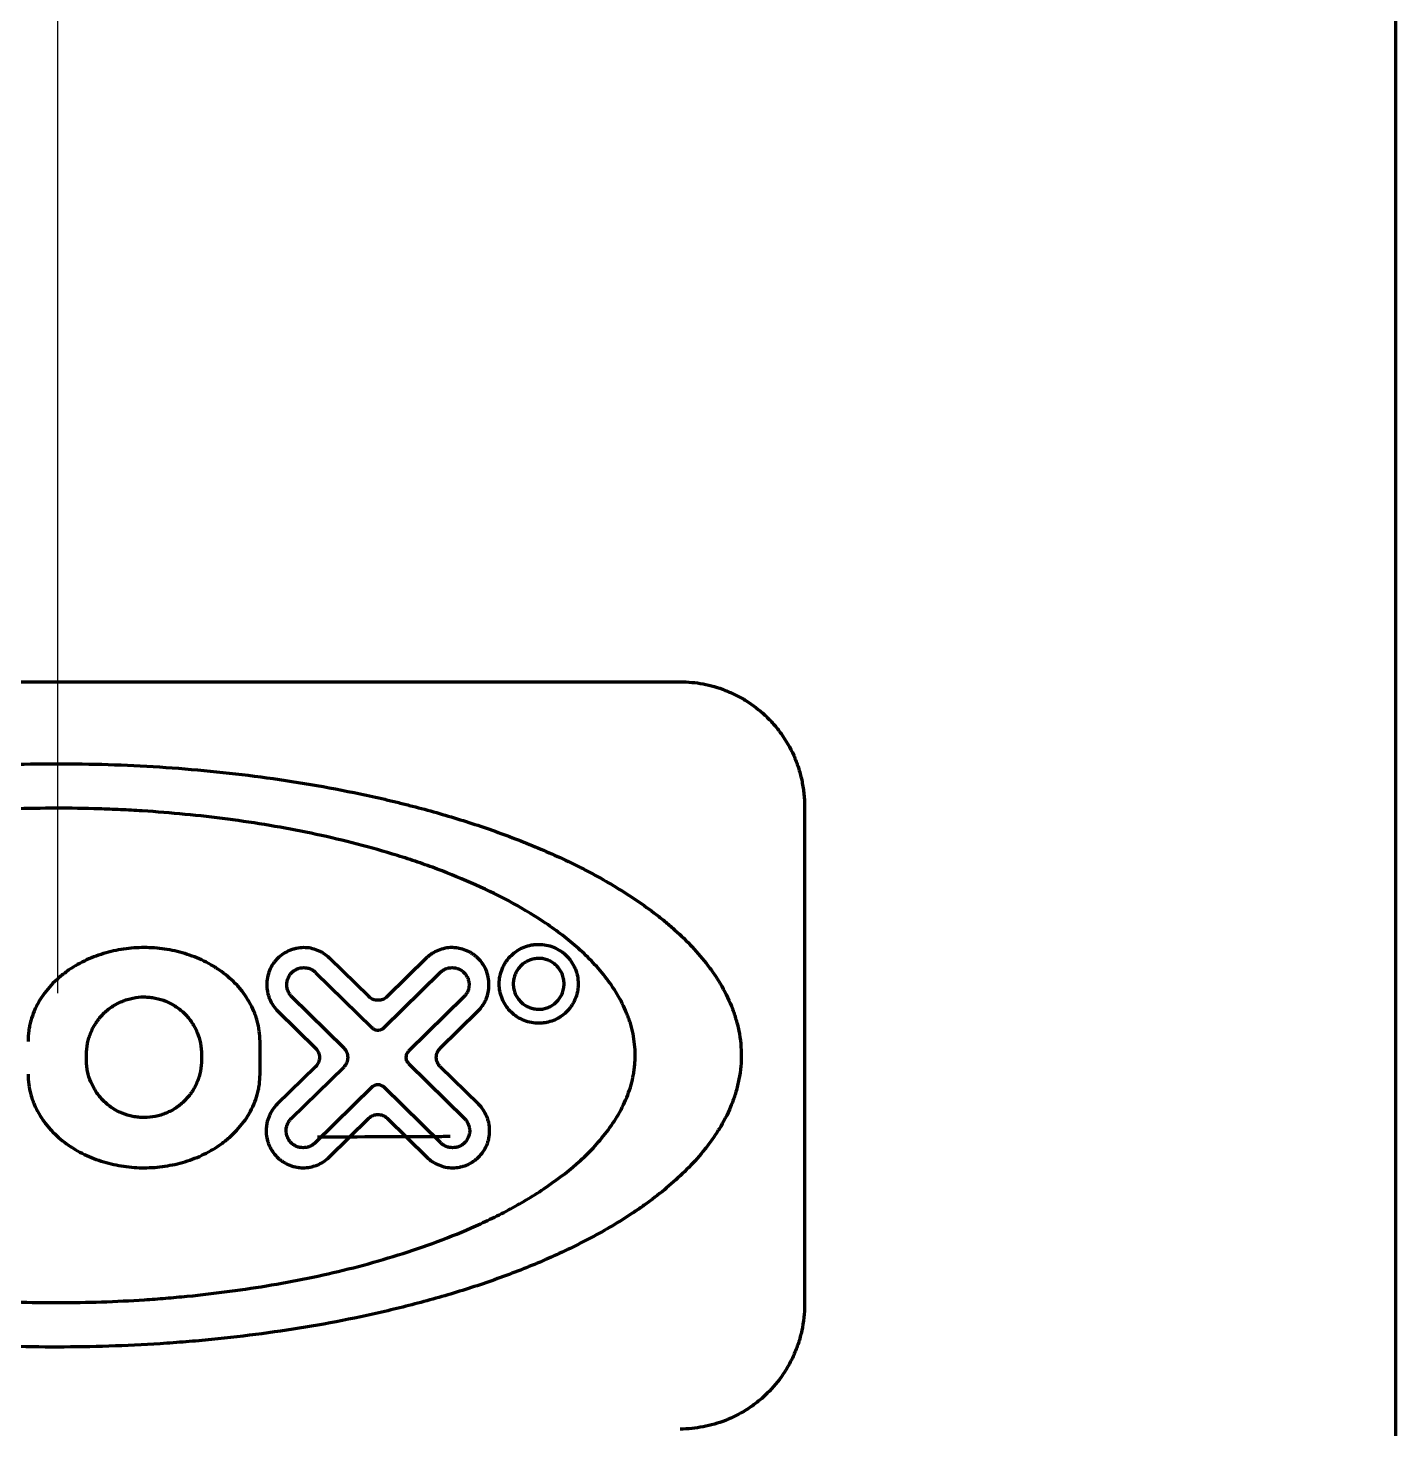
# Model space of a CAD drawing. Header units: inches. Extents: x -2898 to 7248, y 606 to 5598.
# Drawn here: x 2919.71 to 2930.7, y 1687.7 to 1698.95 of the extents above; entities that cross this region are included whole.
import ezdxf

# ---------------------------------------------------------------- set-up
doc = ezdxf.new("R2010")
doc.units = ezdxf.units.IN

# ---------------------------------------------------------------- blocks, each defined once
blk = doc.blocks.new('A$C773D0E90')
at = {"color": 4}
blk.add_line((0, 50), (0, -50), dxfattribs=at)

msp = doc.modelspace()

# ---------------------------------------------------------------- linework, layer by layer
at = {"linetype": 'Continuous', "lineweight": 70}
for p, q in [((2930.697, 1684.704), (2930.697, 1710.204)), ((2914.947, 1693.704), (2924.947, 1693.704)), ((2925.947, 1692.704), (2925.947, 1688.704)), ((2922.447, 1691.177), (2922.133, 1691.485)), ((2922.908, 1691.485), (2922.594, 1691.177)), ((2922.021, 1691.37), (2922.472, 1690.928)), ((2922.57, 1690.928), (2923.021, 1691.37)), ((2922.249, 1690.763), (2921.83, 1691.175)), ((2923.212, 1691.175), (2922.767, 1690.738)), ((2921.717, 1691.06), (2922.02, 1690.763)), ((2923.022, 1690.763), (2923.324, 1691.06)), ((2921.574, 1690.555), (2921.574, 1690.817)), ((2920.18, 1690.668), (2920.18, 1690.711)), ((2921.105, 1690.711), (2921.105, 1690.668)), ((2922.767, 1690.638), (2923.217, 1690.197)), ((2922.02, 1690.613), (2921.712, 1690.312)), ((2921.825, 1690.197), (2922.249, 1690.613)), ((2923.329, 1690.312), (2923.022, 1690.613)), ((2922.472, 1690.449), (2922.016, 1690.002)), ((2923.025, 1690.002), (2922.57, 1690.449)), ((2922.129, 1689.887), (2922.447, 1690.2)), ((2922.594, 1690.2), (2922.913, 1689.887))]:
    msp.add_line(p, q, dxfattribs=at)
for points, knots in [([(2924.947, 1693.704), (2925.01, 1693.704), (2925.072, 1693.699), (2925.193, 1693.676), (2925.253, 1693.659), (2925.325, 1693.63), (2925.339, 1693.624), (2925.368, 1693.612), (2925.382, 1693.605), (2925.425, 1693.584), (2925.452, 1693.568), (2925.532, 1693.518), (2925.582, 1693.479), (2925.653, 1693.414), (2925.676, 1693.39), (2925.719, 1693.341), (2925.74, 1693.315), (2925.798, 1693.234), (2925.832, 1693.176), (2925.867, 1693.097), (2925.874, 1693.081), (2925.886, 1693.049), (2925.892, 1693.033), (2925.908, 1692.983), (2925.926, 1692.916), (2925.937, 1692.847), (2925.943, 1692.794), (2925.945, 1692.776), (2925.947, 1692.74), (2925.947, 1692.722), (2925.947, 1692.704)], [0, 0, 0, 0, 0.125, 0.125, 0.25, 0.25, 0.28125, 0.28125, 0.3125, 0.3125, 0.375, 0.375, 0.5, 0.5, 0.5625, 0.5625, 0.625, 0.625, 0.75, 0.75, 0.78125, 0.78125, 0.8125, 0.8125, 0.875, 0.9375, 0.9375, 0.96875, 0.96875, 1, 1, 1, 1]), ([(2925.439, 1690.694), (2925.439, 1690.729), (2925.438, 1690.765), (2925.431, 1690.834), (2925.421, 1690.903), (2925.404, 1690.969), (2925.384, 1691.035), (2925.373, 1691.068), (2925.335, 1691.163), (2925.304, 1691.223), (2925.253, 1691.31), (2925.235, 1691.338), (2925.197, 1691.393), (2925.177, 1691.419), (2925.116, 1691.497), (2925.073, 1691.546), (2924.984, 1691.64), (2924.937, 1691.684), (2924.864, 1691.748), (2924.839, 1691.769), (2924.789, 1691.81), (2924.763, 1691.83), (2924.686, 1691.889), (2924.633, 1691.926), (2924.472, 1692.034), (2924.361, 1692.1), (2924.217, 1692.177), (2924.189, 1692.192), (2924.131, 1692.222), (2924.102, 1692.236), (2924.014, 1692.279), (2923.955, 1692.306), (2923.776, 1692.385), (2923.655, 1692.433), (2923.409, 1692.524), (2923.284, 1692.566), (2923.031, 1692.643), (2922.871, 1692.688), (2922.708, 1692.729), (2922.642, 1692.745), (2922.61, 1692.753), (2922.511, 1692.776), (2922.445, 1692.79), (2922.115, 1692.86), (2921.848, 1692.905), (2921.311, 1692.976), (2921.04, 1693.003), (2920.493, 1693.038), (2920.217, 1693.047), (2919.661, 1693.046), (2919.385, 1693.037), (2918.838, 1693.001), (2918.567, 1692.975), (2918.03, 1692.902), (2917.763, 1692.857), (2917.433, 1692.787), (2917.367, 1692.772), (2917.236, 1692.741), (2917.17, 1692.725), (2916.976, 1692.675), (2916.848, 1692.639), (2916.595, 1692.561), (2916.471, 1692.519), (2916.226, 1692.428), (2916.105, 1692.38), (2915.868, 1692.274), (2915.751, 1692.218), (2915.609, 1692.141), (2915.58, 1692.125), (2915.524, 1692.093), (2915.496, 1692.076), (2915.412, 1692.026), (2915.358, 1691.992), (2915.251, 1691.919), (2915.198, 1691.882), (2915.096, 1691.803), (2915.046, 1691.763), (2914.95, 1691.677), (2914.903, 1691.632), (2914.835, 1691.56), (2914.813, 1691.536), (2914.77, 1691.486), (2914.749, 1691.461), (2914.688, 1691.382), (2914.651, 1691.327), (2914.601, 1691.241), (2914.585, 1691.211), (2914.562, 1691.165), (2914.555, 1691.149), (2914.541, 1691.118), (2914.535, 1691.102), (2914.504, 1691.022), (2914.484, 1690.956), (2914.459, 1690.818), (2914.454, 1690.749), (2914.456, 1690.644), (2914.459, 1690.609), (2914.466, 1690.557), (2914.469, 1690.54), (2914.475, 1690.505), (2914.478, 1690.488), (2914.498, 1690.404), (2914.52, 1690.339), (2914.555, 1690.261), (2914.562, 1690.245), (2914.577, 1690.214), (2914.584, 1690.199), (2914.608, 1690.155), (2914.625, 1690.126), (2914.678, 1690.041), (2914.717, 1689.988), (2914.769, 1689.924), (2914.779, 1689.911), (2914.801, 1689.886), (2914.812, 1689.874), (2914.845, 1689.837), (2914.868, 1689.814), (2914.936, 1689.745), (2914.984, 1689.701), (2915.081, 1689.617), (2915.132, 1689.578), (2915.234, 1689.501), (2915.287, 1689.465), (2915.447, 1689.359), (2915.558, 1689.294), (2915.702, 1689.219), (2915.731, 1689.204), (2915.789, 1689.175), (2915.818, 1689.16), (2915.905, 1689.118), (2915.964, 1689.092), (2916.142, 1689.014), (2916.262, 1688.967), (2916.506, 1688.878), (2916.629, 1688.837), (2916.879, 1688.761), (2917.005, 1688.726), (2917.26, 1688.661), (2917.389, 1688.631), (2917.65, 1688.576), (2917.781, 1688.551), (2917.981, 1688.517), (2918.081, 1688.501), (2918.182, 1688.487), (2918.25, 1688.477), (2918.284, 1688.472), (2918.589, 1688.432), (2918.86, 1688.406), (2919.405, 1688.371), (2919.677, 1688.362), (2920.224, 1688.363), (2920.498, 1688.371), (2920.842, 1688.394), (2920.911, 1688.399), (2921.048, 1688.41), (2921.116, 1688.416), (2921.32, 1688.436), (2921.455, 1688.452), (2921.857, 1688.505), (2922.122, 1688.55), (2922.513, 1688.633), (2922.642, 1688.663), (2922.899, 1688.729), (2923.026, 1688.764), (2923.216, 1688.822), (2923.279, 1688.842), (2923.404, 1688.884), (2923.466, 1688.906), (2923.651, 1688.974), (2923.771, 1689.022), (2924.008, 1689.126), (2924.124, 1689.182), (2924.35, 1689.303), (2924.461, 1689.368), (2924.595, 1689.457), (2924.621, 1689.475), (2924.674, 1689.512), (2924.7, 1689.531), (2924.778, 1689.589), (2924.828, 1689.63), (2924.925, 1689.714), (2924.972, 1689.758), (2925.063, 1689.851), (2925.106, 1689.899), (2925.167, 1689.977), (2925.187, 1690.003), (2925.226, 1690.057), (2925.244, 1690.085), (2925.296, 1690.17), (2925.327, 1690.229), (2925.36, 1690.308), (2925.366, 1690.323), (2925.378, 1690.356), (2925.384, 1690.372), (2925.399, 1690.421), (2925.408, 1690.454), (2925.43, 1690.555), (2925.438, 1690.624), (2925.439, 1690.694)], [0, 0, 0, 0, 0.003906, 0.003906, 0.007813, 0.011719, 0.011719, 0.015625, 0.015625, 0.023438, 0.023438, 0.027344, 0.027344, 0.03125, 0.03125, 0.039063, 0.039063, 0.046875, 0.046875, 0.050781, 0.050781, 0.054688, 0.054688, 0.0625, 0.0625, 0.078125, 0.078125, 0.082031, 0.082031, 0.085938, 0.085938, 0.09375, 0.09375, 0.109375, 0.109375, 0.125, 0.125, 0.140625, 0.144531, 0.144531, 0.148438, 0.148438, 0.15625, 0.15625, 0.1875, 0.1875, 0.21875, 0.21875, 0.25, 0.25, 0.28125, 0.28125, 0.3125, 0.3125, 0.34375, 0.34375, 0.351563, 0.351563, 0.359375, 0.359375, 0.375, 0.375, 0.390625, 0.390625, 0.40625, 0.40625, 0.421875, 0.421875, 0.425781, 0.425781, 0.429688, 0.429688, 0.4375, 0.4375, 0.445313, 0.445313, 0.453125, 0.453125, 0.460938, 0.460938, 0.464844, 0.464844, 0.46875, 0.46875, 0.476563, 0.476563, 0.480469, 0.480469, 0.482422, 0.482422, 0.484375, 0.484375, 0.492188, 0.492188, 0.5, 0.5, 0.503906, 0.503906, 0.505859, 0.505859, 0.507813, 0.507813, 0.515625, 0.515625, 0.517578, 0.517578, 0.519531, 0.519531, 0.523438, 0.523438, 0.53125, 0.53125, 0.533203, 0.533203, 0.535156, 0.535156, 0.539063, 0.539063, 0.546875, 0.546875, 0.554688, 0.554688, 0.5625, 0.5625, 0.578125, 0.578125, 0.582031, 0.582031, 0.585938, 0.585938, 0.59375, 0.59375, 0.609375, 0.609375, 0.625, 0.625, 0.640625, 0.640625, 0.65625, 0.65625, 0.671875, 0.671875, 0.679688, 0.683594, 0.683594, 0.6875, 0.6875, 0.71875, 0.71875, 0.75, 0.75, 0.78125, 0.78125, 0.789063, 0.789063, 0.796875, 0.796875, 0.8125, 0.8125, 0.84375, 0.84375, 0.859375, 0.859375, 0.875, 0.875, 0.882813, 0.882813, 0.890625, 0.890625, 0.90625, 0.90625, 0.921875, 0.921875, 0.9375, 0.9375, 0.941406, 0.941406, 0.945313, 0.945313, 0.953125, 0.953125, 0.960938, 0.960938, 0.96875, 0.96875, 0.972656, 0.972656, 0.976563, 0.976563, 0.984375, 0.984375, 0.986328, 0.986328, 0.988281, 0.988281, 0.992188, 0.992188, 1, 1, 1, 1]), ([(2924.587, 1690.704), (2924.587, 1690.697), (2924.587, 1690.69), (2924.587, 1690.675), (2924.586, 1690.653), (2924.584, 1690.631), (2924.581, 1690.602), (2924.579, 1690.587), (2924.575, 1690.559), (2924.572, 1690.544), (2924.558, 1690.473), (2924.541, 1690.419), (2924.508, 1690.339), (2924.496, 1690.313), (2924.471, 1690.262), (2924.457, 1690.237), (2924.414, 1690.164), (2924.381, 1690.118), (2924.329, 1690.052), (2924.311, 1690.03), (2924.275, 1689.988), (2924.256, 1689.967), (2924.198, 1689.907), (2924.158, 1689.869), (2924.034, 1689.761), (2923.945, 1689.695), (2923.807, 1689.602), (2923.76, 1689.573), (2923.665, 1689.517), (2923.617, 1689.489), (2923.52, 1689.437), (2923.47, 1689.412), (2923.37, 1689.364), (2923.32, 1689.341), (2923.167, 1689.274), (2923.064, 1689.233), (2922.855, 1689.157), (2922.75, 1689.122), (2922.432, 1689.025), (2922.217, 1688.97), (2921.779, 1688.878), (2921.557, 1688.84), (2921.218, 1688.795), (2921.105, 1688.782), (2920.933, 1688.765), (2920.876, 1688.76), (2920.761, 1688.75), (2920.704, 1688.746), (2920.417, 1688.727), (2920.187, 1688.72), (2919.729, 1688.719), (2919.5, 1688.726), (2919.157, 1688.748), (2918.986, 1688.762), (2918.814, 1688.779), (2918.7, 1688.792), (2918.643, 1688.799), (2918.359, 1688.837), (2918.135, 1688.874), (2917.694, 1688.966), (2917.477, 1689.02), (2917.157, 1689.117), (2917.052, 1689.152), (2916.895, 1689.209), (2916.843, 1689.229), (2916.74, 1689.27), (2916.688, 1689.291), (2916.535, 1689.358), (2916.436, 1689.405), (2916.241, 1689.508), (2916.147, 1689.563), (2916.009, 1689.654), (2915.964, 1689.685), (2915.898, 1689.735), (2915.876, 1689.752), (2915.833, 1689.786), (2915.811, 1689.804), (2915.748, 1689.858), (2915.708, 1689.896), (2915.63, 1689.975), (2915.593, 1690.016), (2915.541, 1690.082), (2915.515, 1690.115), (2915.491, 1690.15), (2915.476, 1690.174), (2915.468, 1690.186), (2915.431, 1690.246), (2915.404, 1690.296), (2915.371, 1690.375), (2915.355, 1690.415), (2915.343, 1690.457), (2915.335, 1690.485), (2915.332, 1690.499), (2915.315, 1690.57), (2915.308, 1690.627), (2915.306, 1690.714), (2915.307, 1690.744), (2915.312, 1690.802), (2915.316, 1690.831), (2915.331, 1690.916), (2915.347, 1690.971), (2915.373, 1691.038), (2915.378, 1691.052), (2915.39, 1691.078), (2915.396, 1691.091), (2915.414, 1691.13), (2915.428, 1691.155), (2915.47, 1691.229), (2915.502, 1691.276), (2915.553, 1691.343), (2915.571, 1691.365), (2915.607, 1691.407), (2915.626, 1691.428), (2915.683, 1691.489), (2915.723, 1691.527), (2915.805, 1691.6), (2915.848, 1691.635), (2915.935, 1691.703), (2915.98, 1691.735), (2916.072, 1691.797), (2916.118, 1691.827), (2916.213, 1691.884), (2916.261, 1691.911), (2916.359, 1691.963), (2916.408, 1691.989), (2916.508, 1692.037), (2916.559, 1692.061), (2916.711, 1692.129), (2916.815, 1692.17), (2917.024, 1692.247), (2917.129, 1692.283), (2917.45, 1692.381), (2917.668, 1692.437), (2918.001, 1692.507), (2918.113, 1692.528), (2918.282, 1692.557), (2918.339, 1692.566), (2918.452, 1692.584), (2918.509, 1692.592), (2918.793, 1692.63), (2919.02, 1692.652), (2919.477, 1692.682), (2919.707, 1692.689), (2920.052, 1692.689), (2920.224, 1692.687), (2920.398, 1692.68), (2920.513, 1692.675), (2920.571, 1692.671), (2920.86, 1692.653), (2921.088, 1692.631), (2921.541, 1692.571), (2921.764, 1692.534), (2922.095, 1692.465), (2922.205, 1692.439), (2922.423, 1692.384), (2922.531, 1692.354), (2922.692, 1692.305), (2922.746, 1692.288), (2922.853, 1692.252), (2922.906, 1692.234), (2923.063, 1692.176), (2923.167, 1692.135), (2923.369, 1692.046), (2923.469, 1691.999), (2923.663, 1691.895), (2923.758, 1691.839), (2923.873, 1691.763), (2923.896, 1691.747), (2923.941, 1691.715), (2923.964, 1691.698), (2924.03, 1691.648), (2924.073, 1691.613), (2924.157, 1691.541), (2924.197, 1691.503), (2924.274, 1691.423), (2924.311, 1691.381), (2924.363, 1691.314), (2924.38, 1691.292), (2924.412, 1691.245), (2924.428, 1691.221), (2924.471, 1691.148), (2924.497, 1691.098), (2924.524, 1691.031), (2924.529, 1691.017), (2924.539, 1690.99), (2924.544, 1690.976), (2924.557, 1690.935), (2924.564, 1690.906), (2924.581, 1690.821), (2924.587, 1690.764), (2924.587, 1690.704)], [0, 0, 0, 0, 0.000977, 0.000977, 0.001953, 0.003906, 0.003906, 0.005859, 0.005859, 0.007812, 0.007812, 0.015625, 0.015625, 0.019531, 0.019531, 0.023437, 0.023437, 0.03125, 0.03125, 0.035156, 0.035156, 0.039062, 0.039062, 0.046875, 0.046875, 0.0625, 0.0625, 0.070312, 0.070312, 0.078125, 0.078125, 0.085937, 0.085937, 0.09375, 0.09375, 0.109375, 0.109375, 0.125, 0.125, 0.15625, 0.15625, 0.1875, 0.1875, 0.203125, 0.203125, 0.210937, 0.210937, 0.21875, 0.21875, 0.25, 0.25, 0.28125, 0.28125, 0.296875, 0.304687, 0.304687, 0.3125, 0.3125, 0.34375, 0.34375, 0.375, 0.375, 0.390625, 0.390625, 0.398437, 0.398437, 0.40625, 0.40625, 0.421875, 0.421875, 0.4375, 0.4375, 0.445312, 0.445312, 0.449219, 0.449219, 0.453125, 0.453125, 0.460937, 0.460937, 0.46875, 0.46875, 0.472656, 0.474609, 0.474609, 0.476562, 0.476562, 0.484375, 0.484375, 0.488281, 0.490234, 0.490234, 0.492187, 0.492187, 0.5, 0.5, 0.503906, 0.503906, 0.507812, 0.507812, 0.515625, 0.515625, 0.517578, 0.517578, 0.519531, 0.519531, 0.523437, 0.523437, 0.53125, 0.53125, 0.535156, 0.535156, 0.539062, 0.539062, 0.546875, 0.546875, 0.554687, 0.554687, 0.5625, 0.5625, 0.570312, 0.570312, 0.578125, 0.578125, 0.585937, 0.585937, 0.59375, 0.59375, 0.609375, 0.609375, 0.625, 0.625, 0.65625, 0.65625, 0.671875, 0.671875, 0.679687, 0.679687, 0.6875, 0.6875, 0.71875, 0.71875, 0.75, 0.75, 0.765625, 0.773437, 0.773437, 0.78125, 0.78125, 0.8125, 0.8125, 0.84375, 0.84375, 0.859375, 0.859375, 0.875, 0.875, 0.882812, 0.882812, 0.890625, 0.890625, 0.90625, 0.90625, 0.921875, 0.921875, 0.9375, 0.9375, 0.941406, 0.941406, 0.945312, 0.945312, 0.953125, 0.953125, 0.960937, 0.960937, 0.96875, 0.96875, 0.972656, 0.972656, 0.976562, 0.976562, 0.984375, 0.984375, 0.986328, 0.986328, 0.988281, 0.988281, 0.992187, 0.992187, 1, 1, 1, 1]), ([(2921.574, 1690.817), (2921.574, 1690.873), (2921.567, 1690.928), (2921.548, 1690.995), (2921.544, 1691.008), (2921.535, 1691.034), (2921.53, 1691.047), (2921.514, 1691.085), (2921.501, 1691.11), (2921.474, 1691.158), (2921.459, 1691.181), (2921.434, 1691.214), (2921.426, 1691.225), (2921.408, 1691.247), (2921.399, 1691.257), (2921.352, 1691.308), (2921.31, 1691.344), (2921.254, 1691.385), (2921.243, 1691.393), (2921.22, 1691.408), (2921.185, 1691.43), (2921.124, 1691.463), (2921.074, 1691.485), (2921.022, 1691.505), (2920.996, 1691.514), (2920.917, 1691.538), (2920.863, 1691.55), (2920.781, 1691.562), (2920.754, 1691.565), (2920.699, 1691.569), (2920.671, 1691.57), (2920.588, 1691.57), (2920.533, 1691.566), (2920.425, 1691.55), (2920.371, 1691.538), (2920.291, 1691.514), (2920.264, 1691.505), (2920.213, 1691.485), (2920.188, 1691.474), (2920.114, 1691.438), (2920.067, 1691.411), (2920.011, 1691.37), (2920, 1691.362), (2919.978, 1691.344), (2919.967, 1691.335), (2919.936, 1691.308), (2919.896, 1691.269), (2919.86, 1691.227), (2919.836, 1691.194), (2919.828, 1691.182), (2919.812, 1691.159), (2919.805, 1691.147), (2919.77, 1691.087), (2919.749, 1691.036), (2919.73, 1690.97), (2919.727, 1690.956), (2919.721, 1690.929), (2919.719, 1690.915), (2919.713, 1690.873), (2919.711, 1690.845), (2919.711, 1690.817)], [0, 0, 0, 0, 0.0625, 0.0625, 0.078125, 0.078125, 0.09375, 0.09375, 0.125, 0.125, 0.15625, 0.15625, 0.171875, 0.171875, 0.1875, 0.1875, 0.25, 0.25, 0.265625, 0.265625, 0.28125, 0.3125, 0.34375, 0.34375, 0.375, 0.375, 0.4375, 0.4375, 0.46875, 0.46875, 0.5, 0.5, 0.5625, 0.5625, 0.625, 0.625, 0.65625, 0.65625, 0.6875, 0.6875, 0.75, 0.75, 0.765625, 0.765625, 0.78125, 0.78125, 0.8125, 0.84375, 0.84375, 0.859375, 0.859375, 0.875, 0.875, 0.9375, 0.9375, 0.953125, 0.953125, 0.96875, 0.96875, 1, 1, 1, 1]), ([(2922.133, 1691.485), (2922.119, 1691.498), (2922.104, 1691.51), (2922.08, 1691.526), (2922.072, 1691.531), (2922.055, 1691.54), (2922.046, 1691.544), (2922.019, 1691.555), (2922.001, 1691.561), (2921.963, 1691.568), (2921.943, 1691.57), (2921.905, 1691.569), (2921.886, 1691.568), (2921.857, 1691.562), (2921.848, 1691.559), (2921.829, 1691.554), (2921.82, 1691.551), (2921.794, 1691.539), (2921.777, 1691.53), (2921.744, 1691.509), (2921.729, 1691.496), (2921.708, 1691.476), (2921.702, 1691.469), (2921.69, 1691.453), (2921.684, 1691.446), (2921.667, 1691.421), (2921.658, 1691.404), (2921.643, 1691.368), (2921.638, 1691.349), (2921.63, 1691.31), (2921.628, 1691.291), (2921.628, 1691.261), (2921.629, 1691.251), (2921.631, 1691.232), (2921.634, 1691.213), (2921.639, 1691.194), (2921.644, 1691.175), (2921.648, 1691.166), (2921.659, 1691.139), (2921.669, 1691.121), (2921.691, 1691.089), (2921.703, 1691.074), (2921.717, 1691.06)], [0, 0, 0, 0, 0.0625, 0.0625, 0.09375, 0.09375, 0.125, 0.125, 0.1875, 0.1875, 0.25, 0.25, 0.3125, 0.3125, 0.34375, 0.34375, 0.375, 0.375, 0.4375, 0.4375, 0.5, 0.5, 0.53125, 0.53125, 0.5625, 0.5625, 0.625, 0.625, 0.6875, 0.6875, 0.75, 0.75, 0.78125, 0.78125, 0.8125, 0.84375, 0.84375, 0.875, 0.875, 0.9375, 0.9375, 1, 1, 1, 1]), ([(2923.324, 1691.06), (2923.338, 1691.074), (2923.351, 1691.089), (2923.367, 1691.113), (2923.372, 1691.121), (2923.382, 1691.139), (2923.386, 1691.148), (2923.398, 1691.175), (2923.404, 1691.194), (2923.409, 1691.223), (2923.411, 1691.233), (2923.413, 1691.253), (2923.413, 1691.263), (2923.413, 1691.293), (2923.411, 1691.312), (2923.403, 1691.352), (2923.397, 1691.37), (2923.386, 1691.398), (2923.382, 1691.407), (2923.372, 1691.424), (2923.367, 1691.432), (2923.35, 1691.457), (2923.338, 1691.471), (2923.317, 1691.492), (2923.31, 1691.498), (2923.295, 1691.51), (2923.279, 1691.522), (2923.263, 1691.531), (2923.246, 1691.54), (2923.237, 1691.544), (2923.21, 1691.555), (2923.192, 1691.56), (2923.164, 1691.566), (2923.155, 1691.567), (2923.136, 1691.569), (2923.126, 1691.57), (2923.097, 1691.57), (2923.079, 1691.568), (2923.041, 1691.561), (2923.023, 1691.555), (2922.987, 1691.541), (2922.97, 1691.532), (2922.946, 1691.516), (2922.938, 1691.51), (2922.923, 1691.498), (2922.915, 1691.491), (2922.908, 1691.485)], [0, 0, 0, 0, 0.0625, 0.0625, 0.09375, 0.09375, 0.125, 0.125, 0.1875, 0.1875, 0.21875, 0.21875, 0.25, 0.25, 0.3125, 0.3125, 0.375, 0.375, 0.40625, 0.40625, 0.4375, 0.4375, 0.5, 0.5, 0.53125, 0.53125, 0.5625, 0.59375, 0.59375, 0.625, 0.625, 0.6875, 0.6875, 0.71875, 0.71875, 0.75, 0.75, 0.8125, 0.8125, 0.875, 0.875, 0.9375, 0.9375, 0.96875, 0.96875, 1, 1, 1, 1]), ([(2923.495, 1691.279), (2923.495, 1691.257), (2923.497, 1691.236), (2923.504, 1691.205), (2923.507, 1691.194), (2923.513, 1691.174), (2923.517, 1691.164), (2923.529, 1691.134), (2923.54, 1691.116), (2923.558, 1691.09), (2923.564, 1691.081), (2923.578, 1691.065), (2923.592, 1691.05), (2923.608, 1691.037), (2923.624, 1691.024), (2923.632, 1691.018), (2923.658, 1691.001), (2923.677, 1690.992), (2923.714, 1690.977), (2923.734, 1690.971), (2923.774, 1690.964), (2923.793, 1690.962), (2923.824, 1690.962), (2923.834, 1690.963), (2923.854, 1690.965), (2923.864, 1690.966), (2923.893, 1690.972), (2923.912, 1690.978), (2923.94, 1690.989), (2923.95, 1690.993), (2923.968, 1691.003), (2923.976, 1691.008), (2924.002, 1691.024), (2924.018, 1691.037), (2924.04, 1691.058), (2924.047, 1691.066), (2924.061, 1691.082), (2924.073, 1691.098), (2924.084, 1691.116), (2924.095, 1691.134), (2924.099, 1691.144), (2924.112, 1691.173), (2924.118, 1691.194), (2924.125, 1691.225), (2924.126, 1691.236), (2924.129, 1691.257), (2924.129, 1691.268), (2924.129, 1691.301), (2924.127, 1691.322), (2924.121, 1691.353), (2924.118, 1691.364), (2924.112, 1691.384), (2924.108, 1691.394), (2924.095, 1691.423), (2924.085, 1691.442), (2924.067, 1691.468), (2924.061, 1691.476), (2924.047, 1691.492), (2924.033, 1691.507), (2924.018, 1691.521), (2924.002, 1691.534), (2923.993, 1691.54), (2923.968, 1691.556), (2923.95, 1691.566), (2923.912, 1691.581), (2923.893, 1691.586), (2923.854, 1691.594), (2923.834, 1691.596), (2923.804, 1691.596), (2923.793, 1691.596), (2923.773, 1691.594), (2923.763, 1691.593), (2923.734, 1691.587), (2923.714, 1691.581), (2923.686, 1691.57), (2923.677, 1691.566), (2923.658, 1691.557), (2923.65, 1691.551), (2923.624, 1691.535), (2923.608, 1691.522), (2923.585, 1691.5), (2923.578, 1691.493), (2923.564, 1691.477), (2923.551, 1691.46), (2923.54, 1691.442), (2923.53, 1691.424), (2923.525, 1691.414), (2923.513, 1691.385), (2923.506, 1691.364), (2923.497, 1691.323), (2923.495, 1691.301), (2923.495, 1691.279)], [0, 0, 0, 0, 0.03125, 0.03125, 0.046875, 0.046875, 0.0625, 0.0625, 0.09375, 0.09375, 0.109375, 0.109375, 0.125, 0.140625, 0.140625, 0.15625, 0.15625, 0.1875, 0.1875, 0.21875, 0.21875, 0.25, 0.25, 0.265625, 0.265625, 0.28125, 0.28125, 0.3125, 0.3125, 0.328125, 0.328125, 0.34375, 0.34375, 0.375, 0.375, 0.390625, 0.390625, 0.40625, 0.421875, 0.421875, 0.4375, 0.4375, 0.46875, 0.46875, 0.484375, 0.484375, 0.5, 0.5, 0.53125, 0.53125, 0.546875, 0.546875, 0.5625, 0.5625, 0.59375, 0.59375, 0.609375, 0.609375, 0.625, 0.640625, 0.640625, 0.65625, 0.65625, 0.6875, 0.6875, 0.71875, 0.71875, 0.75, 0.75, 0.765625, 0.765625, 0.78125, 0.78125, 0.8125, 0.8125, 0.828125, 0.828125, 0.84375, 0.84375, 0.875, 0.875, 0.890625, 0.890625, 0.90625, 0.921875, 0.921875, 0.9375, 0.9375, 0.96875, 0.96875, 1, 1, 1, 1]), ([(2923.608, 1691.279), (2923.608, 1691.293), (2923.61, 1691.307), (2923.614, 1691.327), (2923.615, 1691.334), (2923.62, 1691.347), (2923.622, 1691.353), (2923.63, 1691.372), (2923.637, 1691.384), (2923.648, 1691.401), (2923.653, 1691.406), (2923.661, 1691.417), (2923.67, 1691.426), (2923.68, 1691.435), (2923.691, 1691.443), (2923.696, 1691.447), (2923.713, 1691.458), (2923.725, 1691.464), (2923.749, 1691.474), (2923.762, 1691.477), (2923.787, 1691.482), (2923.8, 1691.483), (2923.819, 1691.483), (2923.826, 1691.483), (2923.839, 1691.482), (2923.845, 1691.481), (2923.864, 1691.477), (2923.876, 1691.473), (2923.894, 1691.466), (2923.9, 1691.463), (2923.912, 1691.457), (2923.918, 1691.454), (2923.934, 1691.443), (2923.944, 1691.435), (2923.959, 1691.421), (2923.963, 1691.416), (2923.972, 1691.406), (2923.98, 1691.396), (2923.987, 1691.384), (2923.994, 1691.372), (2923.997, 1691.366), (2924.005, 1691.347), (2924.009, 1691.334), (2924.015, 1691.307), (2924.016, 1691.293), (2924.016, 1691.265), (2924.015, 1691.252), (2924.009, 1691.225), (2924.005, 1691.211), (2923.994, 1691.186), (2923.988, 1691.174), (2923.976, 1691.158), (2923.972, 1691.152), (2923.963, 1691.142), (2923.954, 1691.132), (2923.944, 1691.124), (2923.934, 1691.115), (2923.929, 1691.111), (2923.912, 1691.101), (2923.901, 1691.095), (2923.876, 1691.085), (2923.864, 1691.081), (2923.839, 1691.076), (2923.826, 1691.075), (2923.806, 1691.075), (2923.8, 1691.075), (2923.787, 1691.077), (2923.78, 1691.077), (2923.761, 1691.081), (2923.749, 1691.085), (2923.731, 1691.092), (2923.725, 1691.095), (2923.713, 1691.101), (2923.707, 1691.104), (2923.691, 1691.115), (2923.68, 1691.123), (2923.666, 1691.137), (2923.661, 1691.142), (2923.653, 1691.152), (2923.644, 1691.163), (2923.637, 1691.174), (2923.631, 1691.186), (2923.627, 1691.192), (2923.619, 1691.211), (2923.615, 1691.224), (2923.61, 1691.251), (2923.608, 1691.265), (2923.608, 1691.279)], [0, 0, 0, 0, 0.03125, 0.03125, 0.046875, 0.046875, 0.0625, 0.0625, 0.09375, 0.09375, 0.109375, 0.109375, 0.125, 0.140625, 0.140625, 0.15625, 0.15625, 0.1875, 0.1875, 0.21875, 0.21875, 0.25, 0.25, 0.265625, 0.265625, 0.28125, 0.28125, 0.3125, 0.3125, 0.328125, 0.328125, 0.34375, 0.34375, 0.375, 0.375, 0.390625, 0.390625, 0.40625, 0.421875, 0.421875, 0.4375, 0.4375, 0.46875, 0.46875, 0.5, 0.5, 0.53125, 0.53125, 0.5625, 0.5625, 0.59375, 0.59375, 0.609375, 0.609375, 0.625, 0.640625, 0.640625, 0.65625, 0.65625, 0.6875, 0.6875, 0.71875, 0.71875, 0.75, 0.75, 0.765625, 0.765625, 0.78125, 0.78125, 0.8125, 0.8125, 0.828125, 0.828125, 0.84375, 0.84375, 0.875, 0.875, 0.890625, 0.890625, 0.90625, 0.921875, 0.921875, 0.9375, 0.9375, 0.96875, 0.96875, 1, 1, 1, 1]), ([(2921.83, 1691.175), (2921.823, 1691.181), (2921.817, 1691.188), (2921.81, 1691.199), (2921.808, 1691.203), (2921.803, 1691.211), (2921.801, 1691.215), (2921.796, 1691.227), (2921.793, 1691.236), (2921.79, 1691.254), (2921.789, 1691.263), (2921.789, 1691.281), (2921.789, 1691.29), (2921.793, 1691.307), (2921.795, 1691.316), (2921.801, 1691.329), (2921.803, 1691.333), (2921.807, 1691.341), (2921.809, 1691.345), (2921.817, 1691.356), (2921.822, 1691.363), (2921.835, 1691.375), (2921.842, 1691.381), (2921.857, 1691.391), (2921.864, 1691.395), (2921.881, 1691.402), (2921.89, 1691.405), (2921.907, 1691.408), (2921.916, 1691.409), (2921.934, 1691.409), (2921.942, 1691.408), (2921.96, 1691.405), (2921.968, 1691.403), (2921.985, 1691.396), (2921.993, 1691.392), (2922.008, 1691.382), (2922.015, 1691.376), (2922.021, 1691.37)], [0, 0, 0, 0, 0.0625, 0.0625, 0.09375, 0.09375, 0.125, 0.125, 0.1875, 0.1875, 0.25, 0.25, 0.3125, 0.3125, 0.375, 0.375, 0.40625, 0.40625, 0.4375, 0.4375, 0.5, 0.5, 0.5625, 0.5625, 0.625, 0.625, 0.6875, 0.6875, 0.75, 0.75, 0.8125, 0.8125, 0.875, 0.875, 0.9375, 0.9375, 1, 1, 1, 1]), ([(2923.021, 1691.37), (2923.027, 1691.376), (2923.034, 1691.382), (2923.045, 1691.389), (2923.049, 1691.391), (2923.057, 1691.396), (2923.061, 1691.397), (2923.073, 1691.402), (2923.081, 1691.405), (2923.099, 1691.408), (2923.107, 1691.409), (2923.125, 1691.409), (2923.134, 1691.408), (2923.151, 1691.405), (2923.159, 1691.402), (2923.176, 1691.396), (2923.183, 1691.392), (2923.195, 1691.385), (2923.198, 1691.382), (2923.205, 1691.376), (2923.208, 1691.373), (2923.218, 1691.364), (2923.224, 1691.357), (2923.234, 1691.342), (2923.238, 1691.334), (2923.244, 1691.322), (2923.245, 1691.318), (2923.248, 1691.309), (2923.249, 1691.305), (2923.252, 1691.291), (2923.253, 1691.282), (2923.253, 1691.264), (2923.252, 1691.254), (2923.249, 1691.237), (2923.246, 1691.228), (2923.239, 1691.211), (2923.234, 1691.203), (2923.224, 1691.188), (2923.218, 1691.181), (2923.212, 1691.175)], [0, 0, 0, 0, 0.0625, 0.0625, 0.09375, 0.09375, 0.125, 0.125, 0.1875, 0.1875, 0.25, 0.25, 0.3125, 0.3125, 0.375, 0.375, 0.4375, 0.4375, 0.46875, 0.46875, 0.5, 0.5, 0.5625, 0.5625, 0.625, 0.625, 0.65625, 0.65625, 0.6875, 0.6875, 0.75, 0.75, 0.8125, 0.8125, 0.875, 0.875, 0.9375, 0.9375, 1, 1, 1, 1]), ([(2920.18, 1690.711), (2920.18, 1690.742), (2920.183, 1690.772), (2920.192, 1690.816), (2920.196, 1690.831), (2920.205, 1690.86), (2920.21, 1690.875), (2920.227, 1690.917), (2920.242, 1690.943), (2920.267, 1690.981), (2920.276, 1690.993), (2920.295, 1691.017), (2920.305, 1691.028), (2920.337, 1691.06), (2920.361, 1691.079), (2920.399, 1691.104), (2920.412, 1691.112), (2920.439, 1691.126), (2920.466, 1691.139), (2920.494, 1691.149), (2920.523, 1691.158), (2920.538, 1691.162), (2920.583, 1691.171), (2920.613, 1691.174), (2920.658, 1691.174), (2920.673, 1691.173), (2920.703, 1691.17), (2920.718, 1691.168), (2920.763, 1691.159), (2920.791, 1691.15), (2920.833, 1691.133), (2920.847, 1691.126), (2920.874, 1691.112), (2920.887, 1691.104), (2920.924, 1691.079), (2920.948, 1691.06), (2920.991, 1691.017), (2921.01, 1690.994), (2921.035, 1690.956), (2921.043, 1690.943), (2921.057, 1690.916), (2921.064, 1690.903), (2921.081, 1690.861), (2921.09, 1690.832), (2921.102, 1690.773), (2921.105, 1690.742), (2921.105, 1690.711)], [0, 0, 0, 0, 0.0625, 0.0625, 0.09375, 0.09375, 0.125, 0.125, 0.1875, 0.1875, 0.21875, 0.21875, 0.25, 0.25, 0.3125, 0.3125, 0.34375, 0.34375, 0.375, 0.40625, 0.40625, 0.4375, 0.4375, 0.5, 0.5, 0.53125, 0.53125, 0.5625, 0.5625, 0.625, 0.625, 0.65625, 0.65625, 0.6875, 0.6875, 0.75, 0.75, 0.8125, 0.8125, 0.84375, 0.84375, 0.875, 0.875, 0.9375, 0.9375, 1, 1, 1, 1]), ([(2922.594, 1691.177), (2922.589, 1691.172), (2922.584, 1691.168), (2922.573, 1691.16), (2922.567, 1691.157), (2922.554, 1691.152), (2922.548, 1691.15), (2922.534, 1691.147), (2922.528, 1691.147), (2922.514, 1691.147), (2922.507, 1691.147), (2922.494, 1691.15), (2922.488, 1691.152), (2922.475, 1691.157), (2922.469, 1691.16), (2922.458, 1691.168), (2922.452, 1691.172), (2922.447, 1691.177)], [0, 0, 0, 0, 0.125, 0.125, 0.25, 0.25, 0.375, 0.375, 0.5, 0.5, 0.625, 0.625, 0.75, 0.75, 0.875, 0.875, 1, 1, 1, 1]), ([(2922.472, 1690.928), (2922.475, 1690.925), (2922.479, 1690.922), (2922.486, 1690.917), (2922.49, 1690.915), (2922.499, 1690.911), (2922.503, 1690.91), (2922.512, 1690.908), (2922.516, 1690.908), (2922.525, 1690.908), (2922.53, 1690.908), (2922.539, 1690.91), (2922.543, 1690.911), (2922.556, 1690.916), (2922.563, 1690.921), (2922.57, 1690.928)], [0, 0, 0, 0, 0.125, 0.125, 0.25, 0.25, 0.375, 0.375, 0.5, 0.5, 0.625, 0.625, 0.75, 0.75, 1, 1, 1, 1]), ([(2922.02, 1690.763), (2922.025, 1690.758), (2922.029, 1690.753), (2922.037, 1690.742), (2922.041, 1690.735), (2922.046, 1690.723), (2922.048, 1690.716), (2922.051, 1690.702), (2922.052, 1690.695), (2922.052, 1690.681), (2922.051, 1690.675), (2922.048, 1690.661), (2922.046, 1690.654), (2922.041, 1690.641), (2922.037, 1690.635), (2922.029, 1690.624), (2922.025, 1690.618), (2922.02, 1690.613)], [0, 0, 0, 0, 0.125, 0.125, 0.25, 0.25, 0.375, 0.375, 0.5, 0.5, 0.625, 0.625, 0.75, 0.75, 0.875, 0.875, 1, 1, 1, 1]), ([(2922.249, 1690.613), (2922.254, 1690.618), (2922.259, 1690.624), (2922.266, 1690.635), (2922.27, 1690.641), (2922.275, 1690.654), (2922.277, 1690.661), (2922.28, 1690.674), (2922.281, 1690.681), (2922.281, 1690.695), (2922.28, 1690.702), (2922.277, 1690.716), (2922.275, 1690.723), (2922.27, 1690.735), (2922.266, 1690.742), (2922.259, 1690.753), (2922.254, 1690.758), (2922.249, 1690.763)], [0, 0, 0, 0, 0.125, 0.125, 0.25, 0.25, 0.375, 0.375, 0.5, 0.5, 0.625, 0.625, 0.75, 0.75, 0.875, 0.875, 1, 1, 1, 1]), ([(2923.022, 1690.613), (2923.017, 1690.618), (2923.012, 1690.623), (2923.004, 1690.635), (2923.001, 1690.641), (2922.996, 1690.654), (2922.994, 1690.661), (2922.991, 1690.674), (2922.99, 1690.681), (2922.99, 1690.695), (2922.991, 1690.702), (2922.994, 1690.716), (2922.996, 1690.723), (2923.001, 1690.736), (2923.004, 1690.742), (2923.012, 1690.753), (2923.017, 1690.758), (2923.022, 1690.763)], [0, 0, 0, 0, 0.125, 0.125, 0.25, 0.25, 0.375, 0.375, 0.5, 0.5, 0.625, 0.625, 0.75, 0.75, 0.875, 0.875, 1, 1, 1, 1]), ([(2921.105, 1690.668), (2921.105, 1690.637), (2921.102, 1690.607), (2921.093, 1690.563), (2921.089, 1690.548), (2921.08, 1690.519), (2921.075, 1690.505), (2921.058, 1690.463), (2921.044, 1690.436), (2921.019, 1690.399), (2921.009, 1690.386), (2920.99, 1690.363), (2920.98, 1690.352), (2920.948, 1690.32), (2920.925, 1690.301), (2920.887, 1690.275), (2920.874, 1690.267), (2920.847, 1690.253), (2920.82, 1690.24), (2920.792, 1690.23), (2920.763, 1690.221), (2920.748, 1690.218), (2920.703, 1690.209), (2920.673, 1690.206), (2920.628, 1690.206), (2920.613, 1690.206), (2920.583, 1690.209), (2920.568, 1690.211), (2920.523, 1690.22), (2920.495, 1690.229), (2920.453, 1690.246), (2920.439, 1690.253), (2920.412, 1690.267), (2920.399, 1690.275), (2920.361, 1690.3), (2920.338, 1690.319), (2920.295, 1690.362), (2920.275, 1690.385), (2920.25, 1690.423), (2920.243, 1690.436), (2920.228, 1690.463), (2920.222, 1690.477), (2920.204, 1690.519), (2920.195, 1690.547), (2920.186, 1690.592), (2920.184, 1690.607), (2920.181, 1690.637), (2920.18, 1690.653), (2920.18, 1690.668)], [0, 0, 0, 0, 0.0625, 0.0625, 0.09375, 0.09375, 0.125, 0.125, 0.1875, 0.1875, 0.21875, 0.21875, 0.25, 0.25, 0.3125, 0.3125, 0.34375, 0.34375, 0.375, 0.40625, 0.40625, 0.4375, 0.4375, 0.5, 0.5, 0.53125, 0.53125, 0.5625, 0.5625, 0.625, 0.625, 0.65625, 0.65625, 0.6875, 0.6875, 0.75, 0.75, 0.8125, 0.8125, 0.84375, 0.84375, 0.875, 0.875, 0.9375, 0.9375, 0.96875, 0.96875, 1, 1, 1, 1]), ([(2922.767, 1690.738), (2922.764, 1690.735), (2922.761, 1690.732), (2922.756, 1690.724), (2922.753, 1690.72), (2922.75, 1690.711), (2922.748, 1690.707), (2922.747, 1690.698), (2922.746, 1690.693), (2922.746, 1690.679), (2922.748, 1690.67), (2922.753, 1690.657), (2922.756, 1690.653), (2922.761, 1690.645), (2922.764, 1690.642), (2922.767, 1690.638)], [0, 0, 0, 0, 0.125, 0.125, 0.25, 0.25, 0.375, 0.375, 0.5, 0.5, 0.75, 0.75, 0.875, 0.875, 1, 1, 1, 1]), ([(2919.711, 1690.555), (2919.711, 1690.499), (2919.719, 1690.444), (2919.737, 1690.377), (2919.741, 1690.364), (2919.75, 1690.338), (2919.755, 1690.325), (2919.772, 1690.286), (2919.784, 1690.261), (2919.811, 1690.214), (2919.827, 1690.191), (2919.851, 1690.157), (2919.86, 1690.146), (2919.878, 1690.125), (2919.887, 1690.114), (2919.934, 1690.063), (2919.976, 1690.027), (2920.032, 1689.986), (2920.044, 1689.978), (2920.067, 1689.963), (2920.102, 1689.941), (2920.163, 1689.908), (2920.214, 1689.886), (2920.266, 1689.866), (2920.292, 1689.857), (2920.372, 1689.833), (2920.426, 1689.822), (2920.507, 1689.81), (2920.535, 1689.807), (2920.59, 1689.803), (2920.618, 1689.802), (2920.701, 1689.802), (2920.756, 1689.807), (2920.864, 1689.823), (2920.918, 1689.834), (2921.024, 1689.867), (2921.075, 1689.887), (2921.173, 1689.935), (2921.22, 1689.962), (2921.276, 1690.003), (2921.287, 1690.011), (2921.309, 1690.028), (2921.319, 1690.037), (2921.35, 1690.065), (2921.39, 1690.103), (2921.425, 1690.146), (2921.45, 1690.179), (2921.458, 1690.19), (2921.473, 1690.213), (2921.48, 1690.225), (2921.515, 1690.285), (2921.537, 1690.336), (2921.555, 1690.402), (2921.559, 1690.416), (2921.564, 1690.443), (2921.567, 1690.457), (2921.572, 1690.499), (2921.574, 1690.526), (2921.574, 1690.555)], [0, 0, 0, 0, 0.0625, 0.0625, 0.078125, 0.078125, 0.09375, 0.09375, 0.125, 0.125, 0.15625, 0.15625, 0.171875, 0.171875, 0.1875, 0.1875, 0.25, 0.25, 0.265625, 0.265625, 0.28125, 0.3125, 0.34375, 0.34375, 0.375, 0.375, 0.4375, 0.4375, 0.46875, 0.46875, 0.5, 0.5, 0.5625, 0.5625, 0.625, 0.625, 0.6875, 0.6875, 0.75, 0.75, 0.765625, 0.765625, 0.78125, 0.78125, 0.8125, 0.84375, 0.84375, 0.859375, 0.859375, 0.875, 0.875, 0.9375, 0.9375, 0.953125, 0.953125, 0.96875, 0.96875, 1, 1, 1, 1]), ([(2922.57, 1690.449), (2922.567, 1690.452), (2922.563, 1690.455), (2922.555, 1690.46), (2922.551, 1690.462), (2922.543, 1690.465), (2922.539, 1690.467), (2922.53, 1690.468), (2922.525, 1690.469), (2922.516, 1690.469), (2922.512, 1690.468), (2922.503, 1690.467), (2922.499, 1690.465), (2922.486, 1690.46), (2922.478, 1690.455), (2922.472, 1690.449)], [0, 0, 0, 0, 0.125, 0.125, 0.25, 0.25, 0.375, 0.375, 0.5, 0.5, 0.625, 0.625, 0.75, 0.75, 1, 1, 1, 1]), ([(2921.712, 1690.312), (2921.698, 1690.298), (2921.686, 1690.283), (2921.669, 1690.259), (2921.664, 1690.25), (2921.655, 1690.233), (2921.651, 1690.224), (2921.639, 1690.197), (2921.633, 1690.179), (2921.627, 1690.15), (2921.626, 1690.14), (2921.624, 1690.121), (2921.623, 1690.111), (2921.623, 1690.081), (2921.625, 1690.062), (2921.631, 1690.033), (2921.633, 1690.023), (2921.639, 1690.005), (2921.645, 1689.986), (2921.654, 1689.969), (2921.663, 1689.951), (2921.668, 1689.943), (2921.684, 1689.918), (2921.696, 1689.903), (2921.717, 1689.883), (2921.724, 1689.876), (2921.739, 1689.864), (2921.747, 1689.858), (2921.771, 1689.842), (2921.788, 1689.833), (2921.815, 1689.821), (2921.824, 1689.818), (2921.843, 1689.812), (2921.862, 1689.808), (2921.881, 1689.805), (2921.9, 1689.803), (2921.91, 1689.802), (2921.939, 1689.802), (2921.958, 1689.804), (2921.986, 1689.809), (2921.995, 1689.812), (2922.014, 1689.817), (2922.023, 1689.82), (2922.05, 1689.831), (2922.067, 1689.84), (2922.099, 1689.861), (2922.115, 1689.874), (2922.129, 1689.887)], [0, 0, 0, 0, 0.0625, 0.0625, 0.09375, 0.09375, 0.125, 0.125, 0.1875, 0.1875, 0.21875, 0.21875, 0.25, 0.25, 0.3125, 0.3125, 0.34375, 0.34375, 0.375, 0.40625, 0.40625, 0.4375, 0.4375, 0.5, 0.5, 0.53125, 0.53125, 0.5625, 0.5625, 0.625, 0.625, 0.65625, 0.65625, 0.6875, 0.71875, 0.71875, 0.75, 0.75, 0.8125, 0.8125, 0.84375, 0.84375, 0.875, 0.875, 0.9375, 0.9375, 1, 1, 1, 1]), ([(2922.913, 1689.887), (2922.927, 1689.874), (2922.942, 1689.861), (2922.966, 1689.846), (2922.975, 1689.841), (2922.992, 1689.832), (2923.001, 1689.828), (2923.027, 1689.817), (2923.046, 1689.811), (2923.083, 1689.804), (2923.102, 1689.802), (2923.14, 1689.802), (2923.159, 1689.804), (2923.187, 1689.81), (2923.197, 1689.812), (2923.215, 1689.817), (2923.224, 1689.82), (2923.25, 1689.831), (2923.267, 1689.84), (2923.292, 1689.856), (2923.299, 1689.862), (2923.314, 1689.874), (2923.322, 1689.88), (2923.342, 1689.9), (2923.355, 1689.915), (2923.377, 1689.948), (2923.387, 1689.965), (2923.398, 1689.992), (2923.402, 1690.001), (2923.408, 1690.02), (2923.41, 1690.03), (2923.416, 1690.059), (2923.418, 1690.079), (2923.418, 1690.109), (2923.418, 1690.119), (2923.416, 1690.139), (2923.413, 1690.158), (2923.408, 1690.177), (2923.402, 1690.196), (2923.399, 1690.206), (2923.387, 1690.233), (2923.378, 1690.25), (2923.356, 1690.283), (2923.343, 1690.298), (2923.329, 1690.312)], [0, 0, 0, 0, 0.0625, 0.0625, 0.09375, 0.09375, 0.125, 0.125, 0.1875, 0.1875, 0.25, 0.25, 0.3125, 0.3125, 0.34375, 0.34375, 0.375, 0.375, 0.4375, 0.4375, 0.46875, 0.46875, 0.5, 0.5, 0.5625, 0.5625, 0.625, 0.625, 0.65625, 0.65625, 0.6875, 0.6875, 0.75, 0.75, 0.78125, 0.78125, 0.8125, 0.84375, 0.84375, 0.875, 0.875, 0.9375, 0.9375, 1, 1, 1, 1]), ([(2922.016, 1690.002), (2922.01, 1689.996), (2922.003, 1689.99), (2921.992, 1689.983), (2921.988, 1689.98), (2921.98, 1689.976), (2921.976, 1689.974), (2921.964, 1689.969), (2921.955, 1689.967), (2921.938, 1689.964), (2921.929, 1689.963), (2921.911, 1689.963), (2921.902, 1689.964), (2921.889, 1689.966), (2921.885, 1689.967), (2921.876, 1689.97), (2921.872, 1689.972), (2921.86, 1689.977), (2921.852, 1689.981), (2921.837, 1689.991), (2921.83, 1689.996), (2921.821, 1690.006), (2921.818, 1690.009), (2921.812, 1690.016), (2921.809, 1690.02), (2921.802, 1690.031), (2921.798, 1690.039), (2921.791, 1690.056), (2921.788, 1690.064), (2921.785, 1690.082), (2921.784, 1690.091), (2921.784, 1690.105), (2921.784, 1690.109), (2921.785, 1690.118), (2921.786, 1690.127), (2921.789, 1690.136), (2921.791, 1690.144), (2921.793, 1690.149), (2921.798, 1690.161), (2921.802, 1690.169), (2921.812, 1690.184), (2921.818, 1690.191), (2921.825, 1690.197)], [0, 0, 0, 0, 0.0625, 0.0625, 0.09375, 0.09375, 0.125, 0.125, 0.1875, 0.1875, 0.25, 0.25, 0.3125, 0.3125, 0.34375, 0.34375, 0.375, 0.375, 0.4375, 0.4375, 0.5, 0.5, 0.53125, 0.53125, 0.5625, 0.5625, 0.625, 0.625, 0.6875, 0.6875, 0.75, 0.75, 0.78125, 0.78125, 0.8125, 0.84375, 0.84375, 0.875, 0.875, 0.9375, 0.9375, 1, 1, 1, 1]), ([(2922.447, 1690.2), (2922.452, 1690.205), (2922.458, 1690.209), (2922.469, 1690.217), (2922.475, 1690.22), (2922.488, 1690.225), (2922.494, 1690.227), (2922.507, 1690.229), (2922.514, 1690.23), (2922.528, 1690.23), (2922.534, 1690.229), (2922.548, 1690.227), (2922.554, 1690.225), (2922.567, 1690.22), (2922.573, 1690.217), (2922.584, 1690.209), (2922.589, 1690.205), (2922.594, 1690.2)], [0, 0, 0, 0, 0.125, 0.125, 0.25, 0.25, 0.375, 0.375, 0.5, 0.5, 0.625, 0.625, 0.75, 0.75, 0.875, 0.875, 1, 1, 1, 1]), ([(2923.217, 1690.197), (2923.223, 1690.191), (2923.229, 1690.184), (2923.237, 1690.173), (2923.239, 1690.169), (2923.243, 1690.161), (2923.245, 1690.157), (2923.251, 1690.144), (2923.253, 1690.136), (2923.256, 1690.122), (2923.257, 1690.118), (2923.258, 1690.108), (2923.258, 1690.104), (2923.258, 1690.09), (2923.257, 1690.081), (2923.253, 1690.063), (2923.251, 1690.054), (2923.243, 1690.038), (2923.239, 1690.03), (2923.229, 1690.015), (2923.223, 1690.008), (2923.213, 1689.998), (2923.21, 1689.995), (2923.203, 1689.99), (2923.2, 1689.987), (2923.188, 1689.98), (2923.181, 1689.976), (2923.164, 1689.969), (2923.156, 1689.967), (2923.139, 1689.964), (2923.13, 1689.963), (2923.112, 1689.963), (2923.104, 1689.964), (2923.086, 1689.967), (2923.078, 1689.969), (2923.062, 1689.976), (2923.054, 1689.98), (2923.039, 1689.99), (2923.032, 1689.996), (2923.025, 1690.002)], [0, 0, 0, 0, 0.0625, 0.0625, 0.09375, 0.09375, 0.125, 0.125, 0.1875, 0.1875, 0.21875, 0.21875, 0.25, 0.25, 0.3125, 0.3125, 0.375, 0.375, 0.4375, 0.4375, 0.5, 0.5, 0.53125, 0.53125, 0.5625, 0.5625, 0.625, 0.625, 0.6875, 0.6875, 0.75, 0.75, 0.8125, 0.8125, 0.875, 0.875, 0.9375, 0.9375, 1, 1, 1, 1]), ([(2923.1, 1690.052), (2923.077, 1690.052), (2922.735, 1690.05), (2922.377, 1690.049), (2922.035, 1690.048)], [0, 0, 0, 0, 0.066261, 1, 1, 1, 1]), ([(2925.947, 1688.704), (2925.947, 1688.633), (2925.939, 1688.563), (2925.921, 1688.478), (2925.917, 1688.461), (2925.908, 1688.427), (2925.903, 1688.41), (2925.887, 1688.36), (2925.874, 1688.328), (2925.846, 1688.266), (2925.831, 1688.236), (2925.806, 1688.192), (2925.797, 1688.177), (2925.779, 1688.149), (2925.769, 1688.135), (2925.721, 1688.068), (2925.678, 1688.019), (2925.619, 1687.964), (2925.607, 1687.953), (2925.582, 1687.932), (2925.57, 1687.922), (2925.532, 1687.893), (2925.506, 1687.875), (2925.426, 1687.824), (2925.37, 1687.796), (2925.283, 1687.762), (2925.253, 1687.752), (2925.193, 1687.735), (2925.163, 1687.728), (2925.072, 1687.71), (2925.01, 1687.704), (2924.947, 1687.704)], [0, 0, 0, 0, 0.125, 0.125, 0.15625, 0.15625, 0.1875, 0.1875, 0.25, 0.25, 0.3125, 0.3125, 0.34375, 0.34375, 0.375, 0.375, 0.5, 0.5, 0.53125, 0.53125, 0.5625, 0.5625, 0.625, 0.625, 0.75, 0.75, 0.8125, 0.8125, 0.875, 0.875, 1, 1, 1, 1])]:
    msp.add_open_spline(points, degree=3, knots=knots, dxfattribs=at)

# ---------------------------------------------------------------- block references
msp.add_blockref('A$C773D0E90', (2919.947, 1741.204))

doc.saveas('drawing.dxf')
